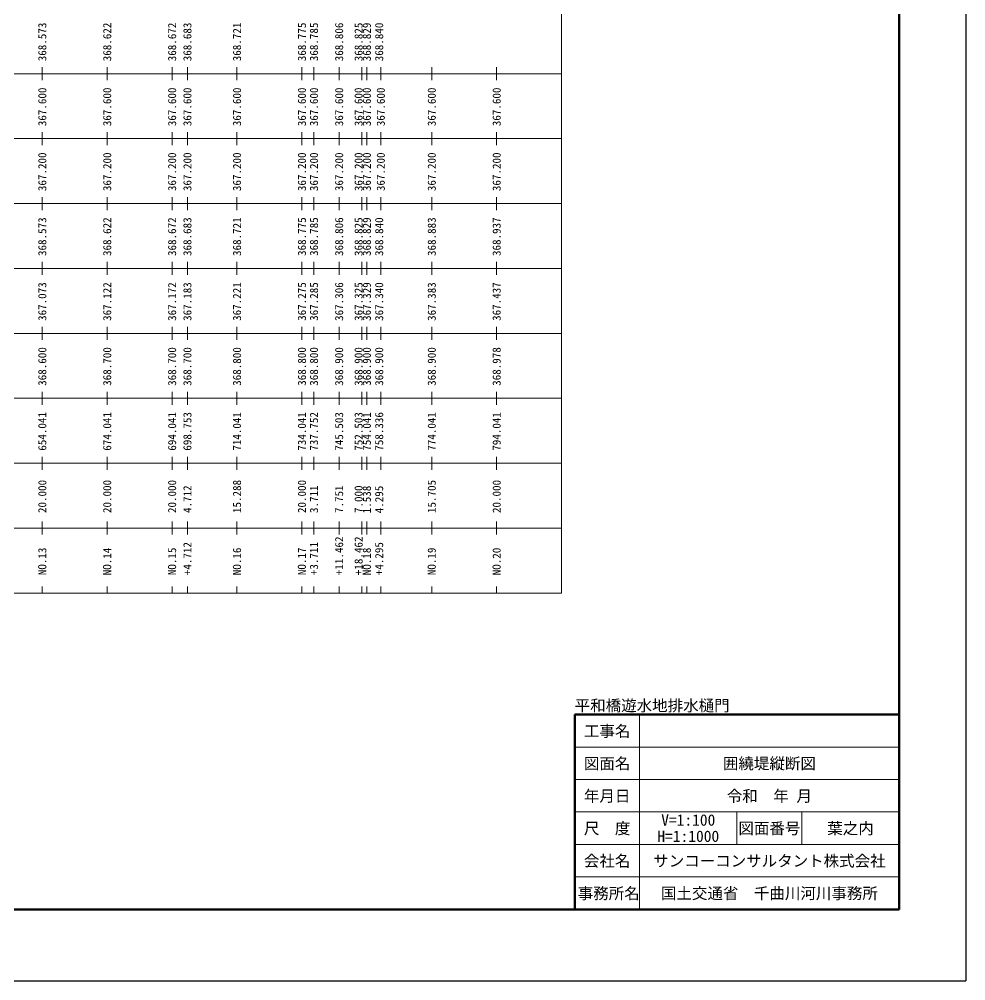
# Model space of a CAD drawing. Header units: millimetres. Extents: x -240000 to 841000, y 0 to 594000.
# Drawn here: x 549353 to 841000, y 0 to 296258 of the extents above; entities that cross this region are included whole.
import ezdxf
from ezdxf.enums import TextEntityAlignment as Align

# ---------------------------------------------------------------- set-up
doc = ezdxf.new("R2010")
doc.units = ezdxf.units.MM
doc.header["$LTSCALE"] = 1000
doc.layers.get('Defpoints').update_dxf_attribs({"color": 151})
for name, color, linetype, lineweight in [('D-STR-HTXT', 7, 'Continuous', 13), ('D-TTL', 2, 'Continuous', 140), ('D-TTL-BAND', 7, 'Continuous', 13), ('D-TTL-FRAM', 2, 'Continuous', 50), ('D-TTL-LINE', 7, 'Continuous', 13), ('D-TTL-TXT', 7, 'Continuous', 13)]:
    doc.layers.add(name, color=color, linetype=linetype, lineweight=lineweight)
doc.layers.add('D-WORK', color=11, linetype='Continuous', lineweight=13, plot=False)
doc.styles.add('MS ゴシック', font='MS Gothic.ttf')
doc.styles.add('ＭＳ ゴシック', font='MS Gothic.ttf')

msp = doc.modelspace()

# ---------------------------------------------------------------- linework, layer by layer
at = {"layer": 'D-STR-HTXT', "color": 7, "linetype": 'Continuous'}
for p, q in [((556446.4, 279464.9), (556446.4, 281464.9)), ((576446.4, 279464.9), (576446.4, 281464.9)), ((596446.4, 279464.9), (596446.4, 281464.9)), ((616446.4, 279464.9), (616446.4, 281464.9)), ((636446.4, 279464.9), (636446.4, 281464.9)), ((640157.8, 279464.9), (640157.8, 281464.9)), ((647908.4, 279464.9), (647908.4, 281464.9)), ((654908.4, 279464.9), (654908.4, 281464.9)), ((656446.4, 279464.9), (656446.4, 281464.9)), ((660741.7, 279464.9), (660741.7, 281464.9)), ((676446.4, 279464.9), (676446.4, 281464.9)), ((696446.4, 279464.9), (696446.4, 281464.9)), ((556446.4, 277464.9), (556446.4, 279464.9)), ((576446.4, 277464.9), (576446.4, 279464.9)), ((596446.4, 277464.9), (596446.4, 279464.9)), ((616446.4, 277464.9), (616446.4, 279464.9)), ((636446.4, 277464.9), (636446.4, 279464.9)), ((640157.8, 277464.9), (640157.8, 279464.9)), ((647908.4, 277464.9), (647908.4, 279464.9)), ((654908.4, 277464.9), (654908.4, 279464.9)), ((656446.4, 277464.9), (656446.4, 279464.9)), ((660741.7, 277464.9), (660741.7, 279464.9)), ((676446.4, 277464.9), (676446.4, 279464.9)), ((696446.4, 277464.9), (696446.4, 279464.9)), ((556446.4, 259464.9), (556446.4, 261464.9)), ((576446.4, 259464.9), (576446.4, 261464.9)), ((596446.4, 259464.9), (596446.4, 261464.9)), ((616446.4, 259464.9), (616446.4, 261464.9)), ((636446.4, 259464.9), (636446.4, 261464.9)), ((640157.8, 259464.9), (640157.8, 261464.9)), ((647908.4, 259464.9), (647908.4, 261464.9)), ((654908.4, 259464.9), (654908.4, 261464.9)), ((656446.4, 259464.9), (656446.4, 261464.9)), ((660741.7, 259464.9), (660741.7, 261464.9)), ((676446.4, 259464.9), (676446.4, 261464.9)), ((696446.4, 259464.9), (696446.4, 261464.9)), ((556446.4, 257464.9), (556446.4, 259464.9)), ((576446.4, 257464.9), (576446.4, 259464.9)), ((596446.4, 257464.9), (596446.4, 259464.9)), ((616446.4, 257464.9), (616446.4, 259464.9)), ((636446.4, 257464.9), (636446.4, 259464.9)), ((640157.8, 257464.9), (640157.8, 259464.9)), ((647908.4, 257464.9), (647908.4, 259464.9)), ((654908.4, 257464.9), (654908.4, 259464.9)), ((656446.4, 257464.9), (656446.4, 259464.9)), ((660741.7, 257464.9), (660741.7, 259464.9)), ((676446.4, 257464.9), (676446.4, 259464.9)), ((696446.4, 257464.9), (696446.4, 259464.9)), ((556446.4, 239464.9), (556446.4, 241464.9)), ((576446.4, 239464.9), (576446.4, 241464.9)), ((596446.4, 239464.9), (596446.4, 241464.9)), ((616446.4, 239464.9), (616446.4, 241464.9)), ((636446.4, 239464.9), (636446.4, 241464.9)), ((640157.8, 239464.9), (640157.8, 241464.9)), ((647908.4, 239464.9), (647908.4, 241464.9)), ((654908.4, 239464.9), (654908.4, 241464.9)), ((656446.4, 239464.9), (656446.4, 241464.9)), ((660741.7, 239464.9), (660741.7, 241464.9)), ((676446.4, 239464.9), (676446.4, 241464.9)), ((696446.4, 239464.9), (696446.4, 241464.9)), ((556446.4, 237464.9), (556446.4, 239464.9)), ((576446.4, 237464.9), (576446.4, 239464.9)), ((596446.4, 237464.9), (596446.4, 239464.9)), ((616446.4, 237464.9), (616446.4, 239464.9)), ((636446.4, 237464.9), (636446.4, 239464.9)), ((640157.8, 237464.9), (640157.8, 239464.9)), ((647908.4, 237464.9), (647908.4, 239464.9)), ((654908.4, 237464.9), (654908.4, 239464.9)), ((656446.4, 237464.9), (656446.4, 239464.9)), ((660741.7, 237464.9), (660741.7, 239464.9)), ((676446.4, 237464.9), (676446.4, 239464.9)), ((696446.4, 237464.9), (696446.4, 239464.9)), ((556446.4, 219464.9), (556446.4, 221464.9)), ((556446.4, 217464.9), (556446.4, 219464.9)), ((576446.4, 219464.9), (576446.4, 221464.9)), ((576446.4, 217464.9), (576446.4, 219464.9)), ((596446.4, 219464.9), (596446.4, 221464.9)), ((596446.4, 217464.9), (596446.4, 219464.9)), ((616446.4, 219464.9), (616446.4, 221464.9)), ((616446.4, 217464.9), (616446.4, 219464.9)), ((636446.4, 219464.9), (636446.4, 221464.9)), ((636446.4, 217464.9), (636446.4, 219464.9)), ((640157.8, 219464.9), (640157.8, 221464.9)), ((640157.8, 217464.9), (640157.8, 219464.9)), ((647908.4, 219464.9), (647908.4, 221464.9)), ((647908.4, 217464.9), (647908.4, 219464.9)), ((654908.4, 219464.9), (654908.4, 221464.9)), ((654908.4, 217464.9), (654908.4, 219464.9)), ((656446.4, 219464.9), (656446.4, 221464.9)), ((656446.4, 217464.9), (656446.4, 219464.9)), ((660741.7, 219464.9), (660741.7, 221464.9)), ((660741.7, 217464.9), (660741.7, 219464.9)), ((676446.4, 219464.9), (676446.4, 221464.9)), ((676446.4, 217464.9), (676446.4, 219464.9)), ((696446.4, 219464.9), (696446.4, 221464.9)), ((696446.4, 217464.9), (696446.4, 219464.9)), ((556446.4, 199464.9), (556446.4, 201464.9)), ((576446.4, 199464.9), (576446.4, 201464.9)), ((596446.4, 199464.9), (596446.4, 201464.9)), ((616446.4, 199464.9), (616446.4, 201464.9)), ((636446.4, 199464.9), (636446.4, 201464.9)), ((640157.8, 199464.9), (640157.8, 201464.9)), ((647908.4, 199464.9), (647908.4, 201464.9)), ((654908.4, 199464.9), (654908.4, 201464.9)), ((656446.4, 199464.9), (656446.4, 201464.9)), ((660741.7, 199464.9), (660741.7, 201464.9)), ((676446.4, 199464.9), (676446.4, 201464.9)), ((696446.4, 199464.9), (696446.4, 201464.9)), ((556446.4, 197464.9), (556446.4, 199464.9)), ((576446.4, 197464.9), (576446.4, 199464.9)), ((596446.4, 197464.9), (596446.4, 199464.9)), ((616446.4, 197464.9), (616446.4, 199464.9)), ((636446.4, 197464.9), (636446.4, 199464.9)), ((640157.8, 197464.9), (640157.8, 199464.9)), ((647908.4, 197464.9), (647908.4, 199464.9)), ((654908.4, 197464.9), (654908.4, 199464.9)), ((656446.4, 197464.9), (656446.4, 199464.9)), ((660741.7, 197464.9), (660741.7, 199464.9)), ((676446.4, 197464.9), (676446.4, 199464.9)), ((696446.4, 197464.9), (696446.4, 199464.9)), ((556446.4, 179464.9), (556446.4, 181464.9)), ((576446.4, 179464.9), (576446.4, 181464.9)), ((596446.4, 179464.9), (596446.4, 181464.9)), ((616446.4, 179464.9), (616446.4, 181464.9)), ((636446.4, 179464.9), (636446.4, 181464.9)), ((640157.8, 179464.9), (640157.8, 181464.9)), ((647908.4, 179464.9), (647908.4, 181464.9)), ((654908.4, 179464.9), (654908.4, 181464.9)), ((656446.4, 179464.9), (656446.4, 181464.9)), ((660741.7, 179464.9), (660741.7, 181464.9)), ((676446.4, 179464.9), (676446.4, 181464.9)), ((696446.4, 179464.9), (696446.4, 181464.9)), ((556446.4, 177464.9), (556446.4, 179464.9)), ((576446.4, 177464.9), (576446.4, 179464.9)), ((596446.4, 177464.9), (596446.4, 179464.9)), ((616446.4, 177464.9), (616446.4, 179464.9)), ((636446.4, 177464.9), (636446.4, 179464.9)), ((640157.8, 177464.9), (640157.8, 179464.9)), ((647908.4, 177464.9), (647908.4, 179464.9)), ((654908.4, 177464.9), (654908.4, 179464.9)), ((656446.4, 177464.9), (656446.4, 179464.9)), ((660741.7, 177464.9), (660741.7, 179464.9)), ((676446.4, 177464.9), (676446.4, 179464.9)), ((696446.4, 177464.9), (696446.4, 179464.9)), ((556446.4, 159464.9), (556446.4, 161464.9)), ((576446.4, 159464.9), (576446.4, 161464.9)), ((596446.4, 159464.9), (596446.4, 161464.9)), ((616446.4, 159464.9), (616446.4, 161464.9)), ((636446.4, 159464.9), (636446.4, 161464.9)), ((640157.8, 159464.9), (640157.8, 161464.9)), ((647908.4, 159464.9), (647908.4, 161464.9)), ((654908.4, 159464.9), (654908.4, 161464.9)), ((656446.4, 159464.9), (656446.4, 161464.9)), ((660741.7, 159464.9), (660741.7, 161464.9)), ((676446.4, 159464.9), (676446.4, 161464.9)), ((696446.4, 159464.9), (696446.4, 161464.9)), ((556446.4, 157464.9), (556446.4, 159464.9)), ((576446.4, 157464.9), (576446.4, 159464.9)), ((596446.4, 157464.9), (596446.4, 159464.9)), ((616446.4, 157464.9), (616446.4, 159464.9)), ((636446.4, 157464.9), (636446.4, 159464.9)), ((640157.8, 157464.9), (640157.8, 159464.9)), ((647908.4, 157464.9), (647908.4, 159464.9)), ((654908.4, 157464.9), (654908.4, 159464.9)), ((656446.4, 157464.9), (656446.4, 159464.9)), ((660741.7, 157464.9), (660741.7, 159464.9)), ((676446.4, 157464.9), (676446.4, 159464.9)), ((696446.4, 157464.9), (696446.4, 159464.9)), ((556446.4, 139464.9), (556446.4, 141464.9)), ((556446.4, 137464.9), (556446.4, 139464.9)), ((576446.4, 139464.9), (576446.4, 141464.9)), ((576446.4, 137464.9), (576446.4, 139464.9)), ((596446.4, 139464.9), (596446.4, 141464.9)), ((596446.4, 137464.9), (596446.4, 139464.9)), ((616446.4, 139464.9), (616446.4, 141464.9)), ((616446.4, 137464.9), (616446.4, 139464.9)), ((636446.4, 139464.9), (636446.4, 141464.9)), ((636446.4, 137464.9), (636446.4, 139464.9)), ((640157.8, 139464.9), (640157.8, 141464.9)), ((640157.8, 137464.9), (640157.8, 139464.9)), ((647908.4, 139464.9), (647908.4, 141464.9)), ((647908.4, 137464.9), (647908.4, 139464.9)), ((654908.4, 139464.9), (654908.4, 141464.9)), ((654908.4, 137464.9), (654908.4, 139464.9)), ((656446.4, 139464.9), (656446.4, 141464.9)), ((656446.4, 137464.9), (656446.4, 139464.9)), ((660741.7, 139464.9), (660741.7, 141464.9)), ((660741.7, 137464.9), (660741.7, 139464.9)), ((676446.4, 139464.9), (676446.4, 141464.9)), ((676446.4, 137464.9), (676446.4, 139464.9)), ((696446.4, 139464.9), (696446.4, 141464.9)), ((696446.4, 137464.9), (696446.4, 139464.9)), ((556446.4, 119464.9), (556446.4, 121464.9)), ((576446.4, 119464.9), (576446.4, 121464.9)), ((596446.4, 119464.9), (596446.4, 121464.9)), ((616446.4, 119464.9), (616446.4, 121464.9)), ((636446.4, 119464.9), (636446.4, 121464.9)), ((640157.8, 119464.9), (640157.8, 121464.9)), ((647908.4, 119464.9), (647908.4, 121464.9)), ((654908.4, 119464.9), (654908.4, 121464.9)), ((656446.4, 119464.9), (656446.4, 121464.9)), ((660741.7, 119464.9), (660741.7, 121464.9)), ((676446.4, 119464.9), (676446.4, 121464.9)), ((696446.4, 119464.9), (696446.4, 121464.9))]:
    msp.add_line(p, q, dxfattribs=at)
at = {"layer": 'D-STR-HTXT', "linetype": 'Continuous'}
for points in [[(136446.4, 279464.9), (716446.4, 279464.9), (716446.4, 299464.9), (136446.4, 299464.9)], [(136446.4, 259464.9), (716446.4, 259464.9), (716446.4, 279464.9), (136446.4, 279464.9)], [(136446.4, 239464.9), (716446.4, 239464.9), (716446.4, 259464.9), (136446.4, 259464.9)], [(136446.4, 219464.9), (716446.4, 219464.9), (716446.4, 239464.9), (136446.4, 239464.9)], [(136446.4, 199464.9), (716446.4, 199464.9), (716446.4, 219464.9), (136446.4, 219464.9)], [(136446.4, 179464.9), (716446.4, 179464.9), (716446.4, 199464.9), (136446.4, 199464.9)], [(136446.4, 159464.9), (716446.4, 159464.9), (716446.4, 179464.9), (136446.4, 179464.9)], [(136446.4, 139464.9), (716446.4, 139464.9), (716446.4, 159464.9), (136446.4, 159464.9)], [(136446.4, 119464.9), (716446.4, 119464.9), (716446.4, 139464.9), (136446.4, 139464.9)]]:
    msp.add_3dface(points, dxfattribs=at)
at = {"layer": 'D-TTL'}
for p in [(820500, 572000), (20500, 22000)]:
    msp.add_line(p, (820500, 22000), dxfattribs=at)
at = {"layer": 'D-TTL-FRAM'}
for p, q in [((720500, 22000), (720500, 82000)), ((720500, 82000), (820500, 82000))]:
    msp.add_line(p, q, dxfattribs=at)
at = {"layer": 'D-TTL-LINE'}
for p, q in [((740500, 22000), (740500, 82000)), ((720500, 72000), (820500, 72000)), ((720500, 62000), (820500, 62000)), ((720500, 52000), (820500, 52000)), ((770500, 42000), (770500, 52000)), ((790500, 42000), (790500, 52000)), ((720500, 42000), (820500, 42000)), ((720500, 32000), (820500, 32000))]:
    msp.add_line(p, q, dxfattribs=at)
at = {"layer": 'D-WORK', "linetype": 'Continuous'}
for p, q in [((601158.4, 279464.9), (601158.4, 281464.9)), ((601158.4, 277464.9), (601158.4, 279464.9)), ((601158.4, 259464.9), (601158.4, 261464.9)), ((601158.4, 257464.9), (601158.4, 259464.9)), ((601158.4, 239464.9), (601158.4, 241464.9)), ((601158.4, 237464.9), (601158.4, 239464.9)), ((601158.4, 219464.9), (601158.4, 221464.9)), ((601158.4, 217464.9), (601158.4, 219464.9)), ((601158.4, 199464.9), (601158.4, 201464.9)), ((601158.4, 197464.9), (601158.4, 199464.9)), ((601158.4, 179464.9), (601158.4, 181464.9)), ((601158.4, 177464.9), (601158.4, 179464.9)), ((601158.4, 159464.9), (601158.4, 161464.9)), ((601158.4, 157464.9), (601158.4, 159464.9)), ((601158.4, 139464.9), (601158.4, 141464.9)), ((601158.4, 137464.9), (601158.4, 139464.9)), ((601158.4, 119464.9), (601158.4, 121464.9))]:
    msp.add_line(p, q, dxfattribs=at)
at = {"layer": 'Defpoints', "color": 1}
for p in [(841000, 594000), (0, 0)]:
    msp.add_line(p, (841000, 0), dxfattribs=at)

# ---------------------------------------------------------------- texts
at = {"layer": 'D-TTL-BAND', "style": 'ＭＳ ゴシック'}
for s, p in [('368.573', (557696.4, 283308.8)), ('368.622', (577696.4, 283308.8)), ('368.672', (597696.4, 283308.8)), ('368.721', (617696.4, 283308.8)), ('368.775', (637696.4, 283327.9)), ('368.785', (641407.8, 283327.9)), ('368.806', (649158.4, 283308.8)), ('368.825', (655158.4, 283308.8)), ('368.829', (657696.4, 283308.8)), ('368.840', (661491.7, 283308.8)), ('367.600', (557696.4, 263302.5)), ('367.600', (577696.4, 263302.5)), ('367.600', (597696.4, 263302.5)), ('367.600', (617696.4, 263302.5)), ('367.600', (637696.4, 263302.5)), ('367.600', (641407.8, 263302.5)), ('367.600', (649158.4, 263302.5)), ('367.600', (655158.4, 263302.5)), ('367.600', (657696.4, 263302.5)), ('367.600', (661991.7, 263302.5)), ('367.600', (677696.4, 263302.5)), ('367.600', (697696.4, 263302.5)), ('367.200', (557696.4, 243302.5)), ('367.200', (577696.4, 243302.5)), ('367.200', (597696.4, 243302.5)), ('367.200', (617696.4, 243302.5)), ('367.200', (637696.4, 243302.5)), ('367.200', (641407.8, 243302.5)), ('367.200', (649158.4, 243302.5)), ('367.200', (655158.4, 243302.5)), ('367.200', (657696.4, 243302.5)), ('367.200', (661991.7, 243302.5)), ('367.200', (677696.4, 243302.5)), ('367.200', (697696.4, 243302.5)), ('368.573', (557696.4, 223308.8)), ('368.622', (577696.4, 223308.8)), ('368.672', (597696.4, 223308.8)), ('368.721', (617696.4, 223308.8)), ('368.775', (637696.4, 223327.9)), ('368.785', (641407.8, 223327.9)), ('368.806', (649158.4, 223308.8)), ('368.825', (655158.4, 223308.8)), ('368.829', (657696.4, 223308.8)), ('368.840', (661491.7, 223308.8)), ('368.883', (677696.4, 223308.8)), ('368.937', (697696.4, 223308.8)), ('367.073', (557696.4, 203308.8)), ('367.122', (577696.4, 203308.8)), ('367.172', (597696.4, 203308.8)), ('367.221', (617696.4, 203308.8)), ('367.275', (637696.4, 203327.9)), ('367.285', (641407.8, 203327.9)), ('367.306', (649158.4, 203308.8)), ('367.325', (655158.4, 203308.8)), ('367.329', (657696.4, 203308.8)), ('367.340', (661491.7, 203308.8)), ('367.383', (677696.4, 203308.8)), ('367.437', (697696.4, 203308.8)), ('368.600', (557696.4, 183308.8)), ('368.700', (577696.4, 183308.8)), ('368.700', (597696.4, 183308.8)), ('368.800', (617696.4, 183308.8)), ('368.800', (637696.4, 183327.9)), ('368.800', (641407.8, 183327.9)), ('368.900', (649158.4, 183308.8)), ('368.900', (655158.4, 183308.8)), ('368.900', (657696.4, 183308.8)), ('368.900', (661491.7, 183308.8)), ('368.900', (677696.4, 183308.8)), ('368.978', (697696.4, 183308.8)), ('654.041', (557696.4, 163321.5)), ('674.041', (577696.4, 163321.5)), ('694.041', (597696.4, 163321.5)), ('714.041', (617696.4, 163308.8)), ('734.041', (637696.4, 163308.8)), ('737.752', (641407.8, 163308.8)), ('745.503', (649158.4, 163308.8)), ('752.503', (655158.4, 163308.8)), ('754.041', (657696.4, 163308.8)), ('758.336', (661491.7, 163308.8)), ('774.041', (677696.4, 163308.8)), ('794.041', (697696.4, 163308.8)), ('20.000', (557696.4, 144114.7)), ('20.000', (577696.4, 144114.7)), ('20.000', (597696.4, 144114.7)), ('15.288', (617696.4, 144114.7)), ('20.000', (637696.4, 144114.7)), ('15.705', (677696.4, 144114.7)), ('20.000', (697696.4, 144114.7)), ('3.711', (641407.8, 144114.7)), ('7.751', (649158.4, 144114.7)), ('7.000', (655158.4, 144114.7)), ('1.538', (657696.4, 144032.2)), ('4.295', (661491.7, 144032.2)), ('+11.462', (649158.4, 124977.6)), ('+18.462', (655158.4, 124977.6)), ('+3.711', (641407.8, 124977.6)), ('+4.295', (661491.7, 124952.2)), ('NO.13', (557696.4, 124964.9)), ('NO.14', (577696.4, 124926.9)), ('NO.15', (597696.4, 124964.9)), ('NO.16', (617696.4, 124958.6)), ('NO.17', (637696.4, 124977.6)), ('NO.18', (657696.4, 124952.2)), ('NO.19', (677696.4, 124964.9)), ('NO.20', (697696.4, 124933.2))]:
    msp.add_text(s, height=2500, rotation=90, dxfattribs=at).set_placement(p)
at = {"layer": 'D-TTL-TXT', "style": 'MS ゴシック'}
msp.add_text('平和橋遊水地排水樋門', height=3500, dxfattribs=at).set_placement((720500, 82000), align=Align.BOTTOM_LEFT)
for s, p in [('工事名', (730500, 77000)), ('図面名', (730500, 67000)), ('囲繞堤縦断図', (780500, 67000)), ('年月日', (730500, 57000)), ('令和  年 月', (780500, 57000)), ('V=1:100', (755500, 49500)), ('尺\u3000度', (730500, 47000)), ('図面番号', (780500, 47000)), ('葉之内', (805500, 47000)), ('H=1:1000', (755500, 44500)), ('会社名', (730500, 37000)), ('サンコーコンサルタント株式会社', (780500, 37000)), ('事務所名', (730992.2, 27000)), ('国土交通省\u3000千曲川河川事務所', (780500, 27000))]:
    msp.add_text(s, height=3500, dxfattribs=at).set_placement(p, align=Align.MIDDLE)
at = {"layer": 'D-WORK', "style": 'ＭＳ ゴシック'}
for s, p in [('368.683', (602408.4, 283308.8)), ('367.600', (602408.4, 263302.5)), ('367.200', (602408.4, 243302.5)), ('368.683', (602408.4, 223308.8)), ('367.183', (602408.4, 203308.8)), ('368.700', (602408.4, 183308.8)), ('698.753', (602408.4, 163321.5)), ('4.712', (602408.4, 144114.7)), ('+4.712', (602408.4, 124964.9))]:
    msp.add_text(s, height=2500, rotation=90, dxfattribs=at).set_placement(p)

doc.saveas('drawing.dxf')
